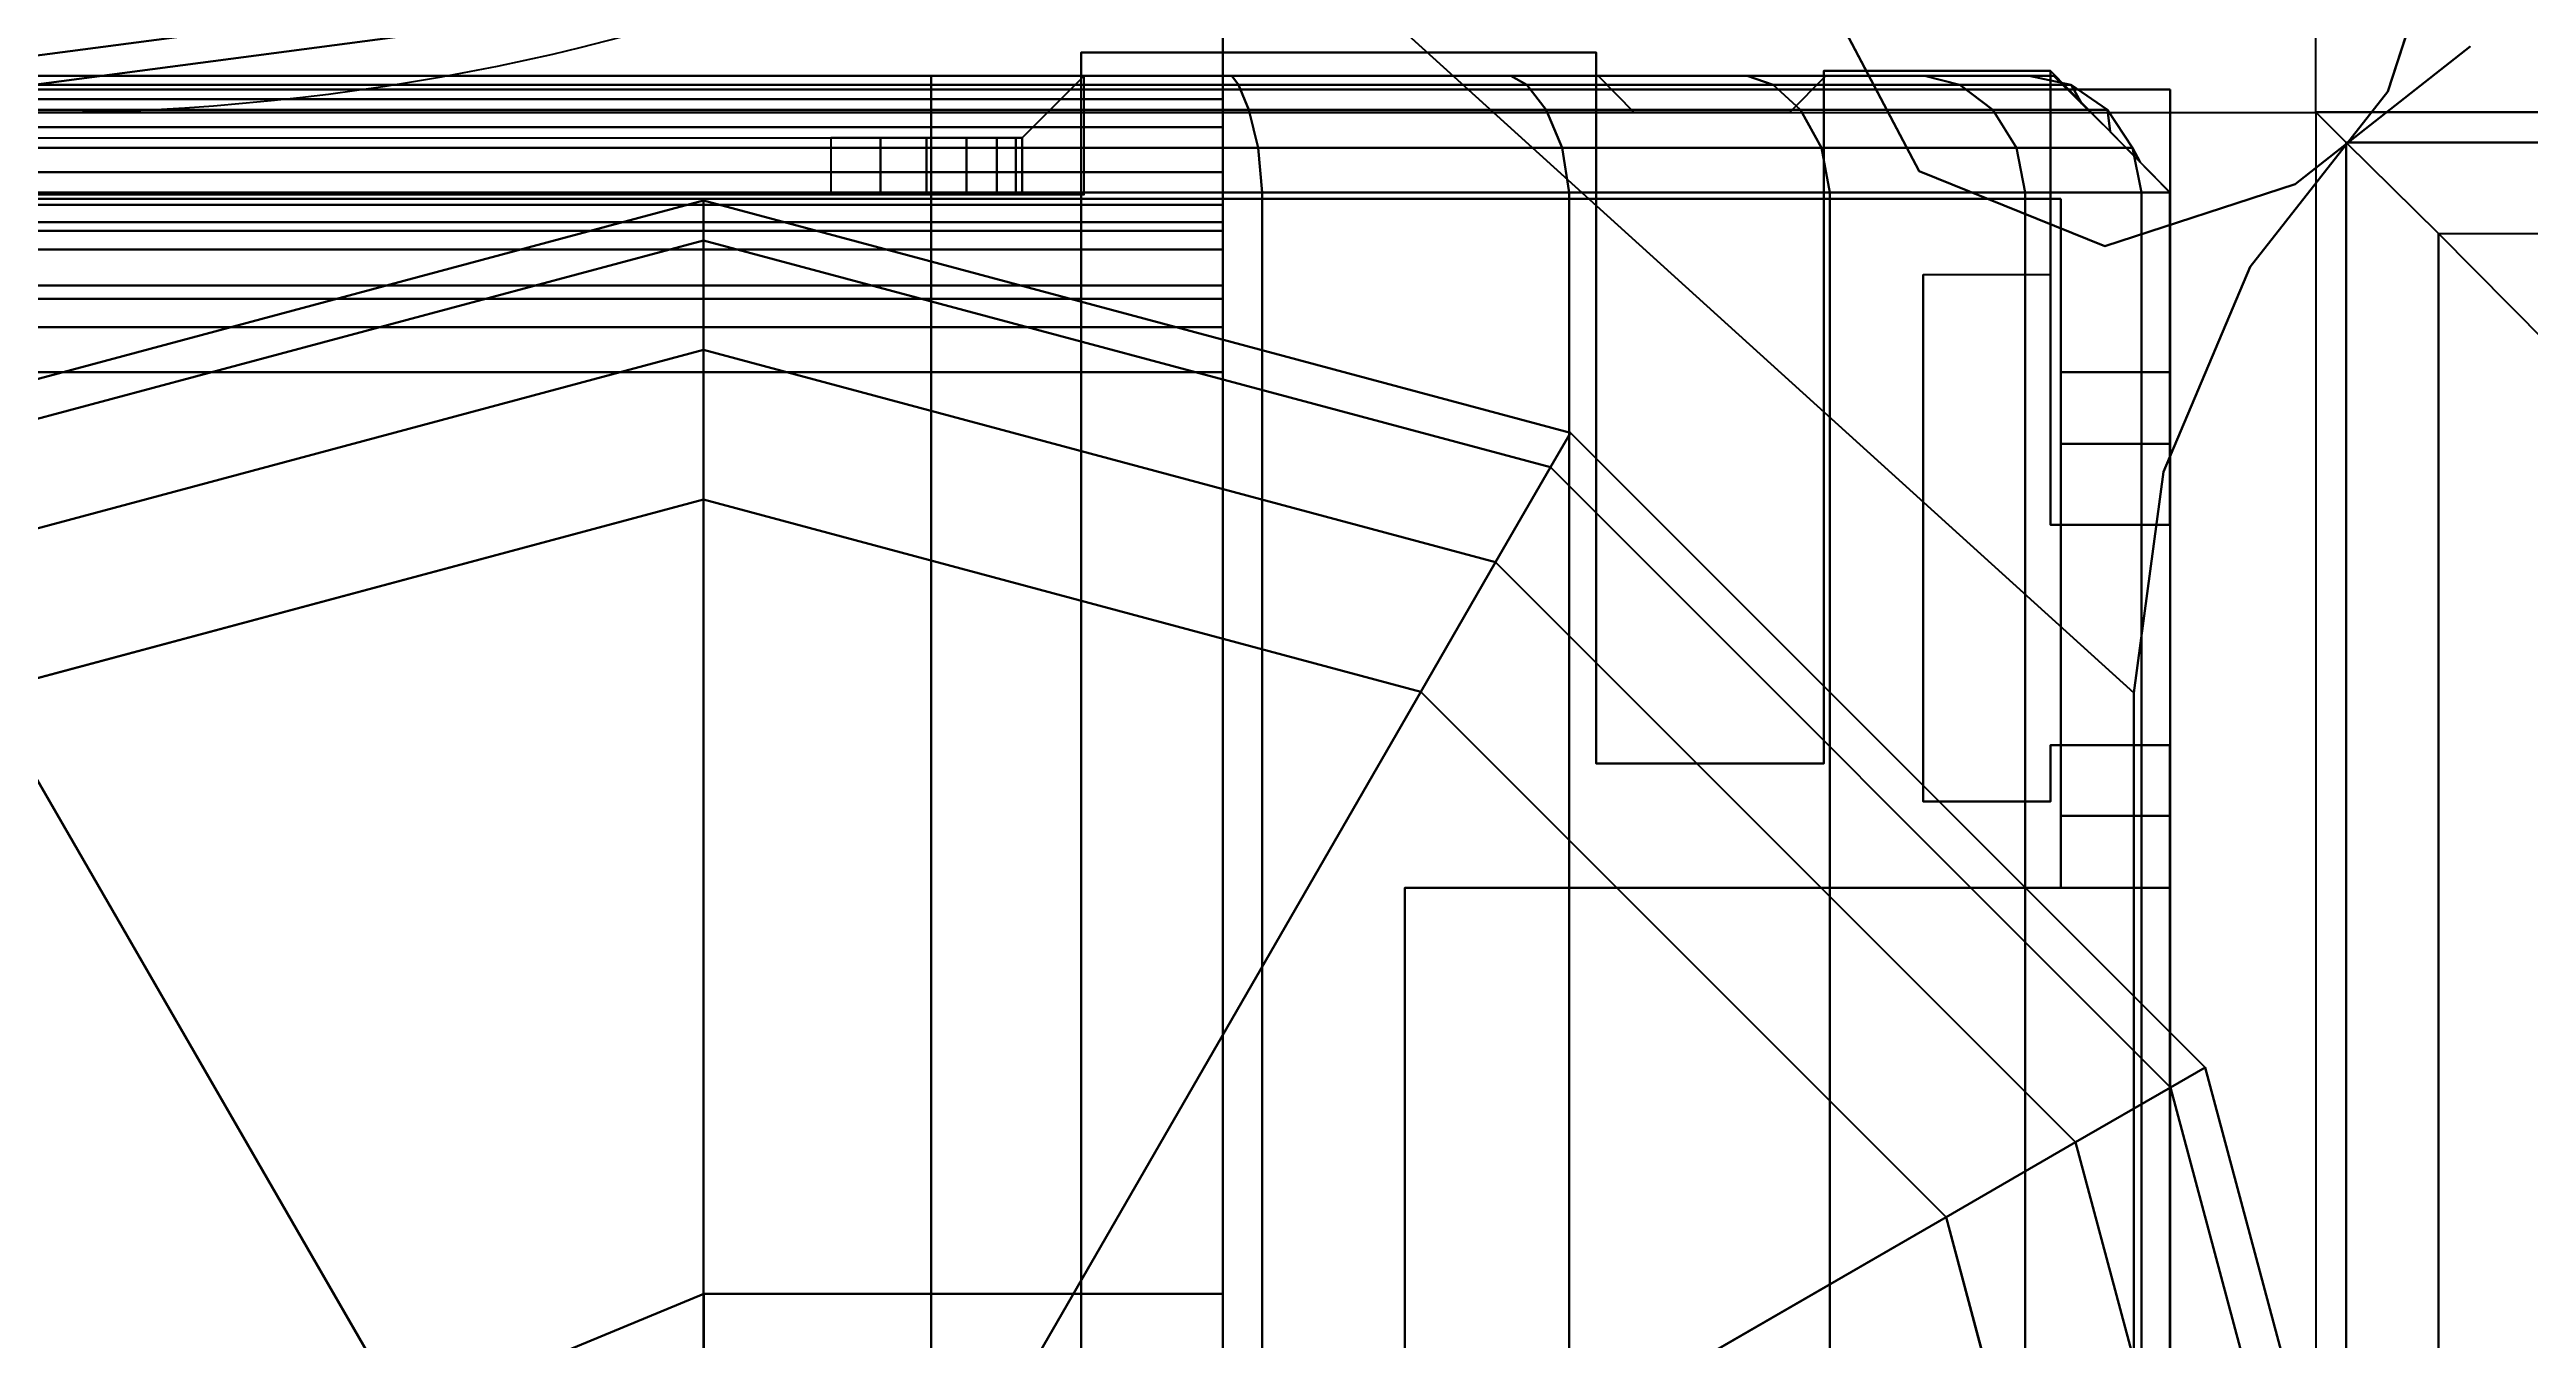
# Model space of a CAD drawing. Extents: x -170 to 1783, y -20 to 1205.
# Drawn here: x 574.998 to 576.357, y 285.964 to 286.67 of the extents above; entities that cross this region are included whole.
import ezdxf
from ezdxf.enums import TextEntityAlignment as Align

# ---------------------------------------------------------------- set-up
doc = ezdxf.new("R2010")
doc.units = 0
doc.header["$LTSCALE"] = 96
doc.header["$MEASUREMENT"] = 0
for name, color, linetype in [('A-FURN-3-PANEL-GLIDE', 7, 'Continuous'), ('A-FURN-3-PANEL-GLIDE-HOUSING', 7, 'Continuous'), ('A-FURN-3-PANEL-RACE', 7, 'Continuous'), ('A-FURN-3-PANEL-SIDE1', 7, 'Continuous'), ('A-FURN-3-PANEL-TOPCAP', 7, 'Continuous'), ('A-FURN-3-PANEL-TRIM', 7, 'Continuous'), ('A-FURN-3-WKSF-TRIM', 7, 'Continuous'), ('A-FURN-P-PNLS', 7, 'Continuous'), ('A-FURN-P-WKSF', 7, 'Continuous'), ('MAIN_PANEL', 7, 'Continuous'), ('MAIN_PANEL_COMP', 7, 'Continuous'), ('MAIN_WKSURF', 7, 'Continuous'), ('SM', 7, 'Continuous')]:
    doc.layers.add(name, color=color, linetype=linetype)

# ---------------------------------------------------------------- blocks, each defined once
blk = doc.blocks.new('EC-EFP-456')
at = {"layer": 'A-FURN-3-PANEL-GLIDE', "color": 20, "linetype": 'Continuous'}
for points in [[(0.0798, 0.5351, 0.2464), (0.0608, 0.5241, 0.1642), (-0.0668, 1, 0.1642), (-0.0447, 1, 0.2464)], [(0.0608, 0.5241, 0.1642), (0.0798, 0.5351, 0.0821), (-0.0447, 1, 0.0821), (-0.0668, 1, 0.1642)], [(0.1319, 0.5652, 0.3065), (0.0798, 0.5351, 0.2464), (-0.0447, 1, 0.2464), (0.0154, 1, 0.3065)], [(0.0798, 0.5351, 0.0821), (0.1319, 0.5652, 0.022), (0.0154, 1, 0.022), (-0.0447, 1, 0.0821)], [(0.203, 0.6063, 0.3285), (0.1319, 0.5652, 0.3065), (0.0154, 1, 0.3065), (0.0975, 1, 0.3285)], [(0.1319, 0.5652, 0.022), (0.203, 0.6063), (0.0975, 1), (0.0154, 1, 0.022)], [(0.7096, 0.8988, 0.3285), (0.203, 0.6063, 0.3285), (0.0975, 1, 0.3285), (0.6825, 1, 0.3285)], [(1.0875, 1, 0.3285), (1.6725, 1, 0.3285), (1.567, 0.6063, 0.3285), (1.0604, 0.8988, 0.3285)], [(0.7837, 0.8246, 0.3285), (0.4912, 0.318, 0.3285), (0.203, 0.6063, 0.3285), (0.7096, 0.8988, 0.3285)], [(1.0604, 0.8988, 0.3285), (1.567, 0.6063, 0.3285), (1.2787, 0.318, 0.3285), (0.9862, 0.8246, 0.3285)], [(0.885, 0.7975, 0.3285), (0.885, 0.2125, 0.3285), (0.4912, 0.318, 0.3285), (0.7837, 0.8246, 0.3285)], [(0.9862, 0.8246, 0.3285), (1.2787, 0.318, 0.3285), (0.885, 0.2125, 0.3285), (0.885, 0.7975, 0.3285)], [(0.4912, 0.318, 0.3285), (0.4502, 0.2469, 0.3065), (0.1319, 0.5652, 0.3065), (0.203, 0.6063, 0.3285)], [(0.4502, 0.2469, 0.022), (0.4912, 0.318), (0.203, 0.6063), (0.1319, 0.5652, 0.022)], [(0.4502, 0.2469, 0.3065), (0.4201, 0.1948, 0.2464), (0.0798, 0.5351, 0.2464), (0.1319, 0.5652, 0.3065)], [(0.4201, 0.1948, 0.0821), (0.4502, 0.2469, 0.022), (0.1319, 0.5652, 0.022), (0.0798, 0.5351, 0.0821)], [(0.4201, 0.1948, 0.2464), (0.4091, 0.1758, 0.1642), (0.0608, 0.5241, 0.1642), (0.0798, 0.5351, 0.2464)], [(0.4091, 0.1758, 0.1642), (0.4201, 0.1948, 0.0821), (0.0798, 0.5351, 0.0821), (0.0608, 0.5241, 0.1642)], [(0.885, 0.2125, 0.3285), (0.885, 0.1304, 0.3065), (0.4502, 0.2469, 0.3065), (0.4912, 0.318, 0.3285)], [(0.885, 0.1304, 0.022), (0.885, 0.2125), (0.4912, 0.318), (0.4502, 0.2469, 0.022)], [(1.2787, 0.318, 0.3285), (1.3198, 0.2469, 0.3065), (0.885, 0.1304, 0.3065), (0.885, 0.2125, 0.3285)], [(1.3198, 0.2469, 0.022), (1.2787, 0.318), (0.885, 0.2125), (0.885, 0.1304, 0.022)], [(0.885, 0.1304, 0.3065), (0.885, 0.0703, 0.2464), (0.4201, 0.1948, 0.2464), (0.4502, 0.2469, 0.3065)], [(0.885, 0.0703, 0.0821), (0.885, 0.1304, 0.022), (0.4502, 0.2469, 0.022), (0.4201, 0.1948, 0.0821)], [(1.3198, 0.2469, 0.3065), (1.3499, 0.1948, 0.2464), (0.885, 0.0703, 0.2464), (0.885, 0.1304, 0.3065)], [(1.3499, 0.1948, 0.0821), (1.3198, 0.2469, 0.022), (0.885, 0.1304, 0.022), (0.885, 0.0703, 0.0821)], [(0.885, 0.0703, 0.2464), (0.885, 0.0483, 0.1642), (0.4091, 0.1758, 0.1642), (0.4201, 0.1948, 0.2464)], [(0.885, 0.0483, 0.1642), (0.885, 0.0703, 0.0821), (0.4201, 0.1948, 0.0821), (0.4091, 0.1758, 0.1642)], [(1.3499, 0.1948, 0.2464), (1.3609, 0.1758, 0.1642), (0.885, 0.0483, 0.1642), (0.885, 0.0703, 0.2464)], [(1.3609, 0.1758, 0.1642), (1.3499, 0.1948, 0.0821), (0.885, 0.0703, 0.0821), (0.885, 0.0483, 0.1642)]]:
    blk.add_3dface(points, dxfattribs=at)
at = {"layer": 'A-FURN-3-PANEL-GLIDE', "color": 20, "linetype": 'Continuous', "invisible_edges": 12}
for points in [[(0.885, 1), (0.0975, 1), (0.203, 0.6063)], [(0.885, 1), (0.203, 0.6063), (0.4912, 0.318)], [(0.885, 1), (0.4912, 0.318), (0.885, 0.2125)], [(0.885, 1), (0.885, 0.2125), (1.2787, 0.318)], [(0.885, 1), (1.2787, 0.318), (1.567, 0.6063)], [(0.885, 1), (1.567, 0.6063), (1.6725, 1)]]:
    blk.add_3dface(points, dxfattribs=at)
at = {"layer": 'A-FURN-3-PANEL-GLIDE-HOUSING', "color": 40, "linetype": 'Continuous'}
for points in [[(0.8848, 0.6483, 4.1997), (1.1344, 0.7517, 4.1997), (1.1061, 0.78, 4.2397), (0.8848, 0.6883, 4.2397)], [(0.8848, 0.6883, 3.5747), (1.1061, 0.78, 3.5747), (1.1344, 0.7517, 3.6147), (0.8848, 0.6483, 3.6147)], [(0.8848, 0.6483, 3.6147), (1.1344, 0.7517, 3.6147), (1.1344, 0.7517, 4.1997), (0.8848, 0.6483, 4.1997)], [(0.8848, 0.6483, 4.1997), (0.8848, 0.6883, 4.2397), (0.6, 0.6883, 4.2397), (0.6, 0.6483, 4.1997)], [(0.8848, 0.6883, 3.5747), (0.8848, 0.6483, 3.6147), (0.6, 0.6483, 3.6147), (0.6, 0.6883, 3.5747)], [(0.8848, 0.6483, 4.1997), (0.6, 0.6483, 4.1997), (0.6, 0.6483, 3.6147), (0.8848, 0.6483, 3.6147)]]:
    blk.add_3dface(points, dxfattribs=at)
at = {"layer": 'A-FURN-3-PANEL-RACE', "color": 40, "linetype": 'Continuous'}
for points, invisible_edges in [([(0.5, 0.7375, 0.4563), (2.098, 0.7375, 0.4563), (47.5, 0.4255, 0.4563), (0.5, 0.4255, 0.4563)], 6), ([(0.5, 0.7375, 0.3963), (0.5, 0.4255, 0.3963), (47.5, 0.4255, 0.3963), (2.098, 0.7375, 0.3963)], 6), ([(0.5, 0.4255, 0.3963), (0.08, 0.4255, 0.3963), (0.08, -0.0125, 0.3963), (47.92, -0.0125, 0.3963)], 8), ([(0.08, 0.386, 1.7894), (0.08, 0.1819, 1.4986), (0.08, 0.4255, 0.3963), (0.08, 0.4255, 1.7894)], 2), ([(0.08, 0.4255, 0.3963), (0.14, 0.4255, 0.4563), (0.14, 0.4255, 1.7894), (0.08, 0.4255, 1.7894)], 1), ([(0.08, 0.1819, 1.4986), (0.08, 0.1425, 1.4986), (0.08, -0.0125, 0.3963), (0.08, 0.4255, 0.3963)], 10), ([(0.5, 0.4255, 0.3963), (0.5, 0.4255, 0.4563), (0.14, 0.4255, 0.4563), (0.08, 0.4255, 0.3963)], 4), ([(0.08, 0.4255, 3.245), (0.08, 0.4255, 3.515), (0.08, -0.0125, 3.515), (0.08, 0.1425, 3.1951)], 4), ([(0.14, 0.4255, 3.515), (0.14, 0.0475, 3.515), (0.08, -0.0125, 3.515), (0.08, 0.4255, 3.515)], 2), ([(0.5, 0.4255, 0.4563), (47.86, 0.0475, 0.4563), (0.14, 0.0475, 0.4563), (0.14, 0.4255, 0.4563)], 1), ([(0.14, 0.4255, 1.7894), (0.14, 0.4255, 0.4563), (0.14, 0.1819, 1.4986), (0.14, 0.386, 1.7894)], 2), ([(0.14, 0.4255, 0.4563), (0.14, 0.0475, 0.4563), (0.14, 0.1425, 1.4986), (0.14, 0.1819, 1.4986)], 10), ([(0.14, 0.1425, 3.1951), (0.14, 0.0475, 3.515), (0.14, 0.4255, 3.515), (0.14, 0.4255, 3.245)], 1), ([(47.5, 0.4255, 0.3963), (0.5, 0.4255, 0.3963), (47.92, -0.0125, 0.3963), (47.92, 0.4255, 0.3963)], 3), ([(47.5, 0.4255, 0.4563), (47.86, 0.4255, 0.4563), (47.86, 0.0475, 0.4563), (0.5, 0.4255, 0.4563)], 12), ([(0.08, 0.1425, 3.1951), (0.08, -0.0125, 3.515), (0.08, -0.0125, 0.3963), (0.08, 0.1425, 1.4986)], 5), ([(0.14, 0.0475, 0.4563), (0.14, 0.0475, 3.515), (0.14, 0.1425, 3.1951), (0.14, 0.1425, 1.4986)], 10), ([(0.6, 0.1425, 4.1797), (0.6, 0.1425, 4.2397), (0.6, 0.1024, 4.2344), (0.6, 0.1179, 4.1764)], 4), ([(0.6, 0.1179, 4.1764), (0.6, 0.1024, 4.2344), (0.6, 0.065, 4.2189), (0.6, 0.095, 4.1669)], 5), ([(0.6, 0.095, 4.1669), (0.6, 0.065, 4.2189), (0.6, 0.0329, 4.1943), (0.6, 0.0753, 4.1519)], 5), ([(0.6, 0.0753, 4.1519), (0.6, 0.0329, 4.1943), (0.6, 0.0082, 4.1622), (0.6, 0.0602, 4.1322)], 5), ([(0.6, 0.0602, 4.1322), (0.6, 0.0082, 4.1622), (0.6, -0.0072, 4.1248), (0.6, 0.0507, 4.1093)], 5), ([(0.14, 0.0475, 3.515), (0.6, 0.0475, 3.515), (0.6, -0.0125, 3.515), (0.08, -0.0125, 3.515)], 8), ([(0.14, 0.0475, 0.4563), (47.86, 0.0475, 0.4563), (47.86, 0.0475, 3.515), (0.14, 0.0475, 3.515)], 4), ([(0.6, 0.0507, 4.1093), (0.6, -0.0072, 4.1248), (0.6, -0.0125, 4.0847), (0.6, 0.0475, 4.0847)], 5), ([(0.6, 0.0475, 3.515), (47.4, 0.0475, 3.515), (47.4, 0.0475, 4.0847), (0.6, 0.0475, 4.0847)], 1), ([(0.6, 0.0475, 3.515), (0.6, 0.0475, 4.0847), (0.6, -0.0125, 4.0847), (0.6, -0.0125, 3.515)], 2), ([(47.92, -0.0125, 3.515), (47.92, -0.0125, 0.3963), (0.08, -0.0125, 0.3963), (0.08, -0.0125, 3.515)], 8), ([(47.4, -0.0125, 4.0847), (47.4, -0.0125, 3.515), (0.6, -0.0125, 3.515), (0.6, -0.0125, 4.0847)], 2)]:
    blk.add_3dface(points, dxfattribs=dict(at, invisible_edges=invisible_edges))
for points in [[(0.5, 0.7375, 0.3963), (0.5, 0.7375, 0.4563), (0.5, 0.4255, 0.4563), (0.5, 0.4255, 0.3963)], [(0.08, 0.4255, 1.7894), (0.14, 0.4255, 1.7894), (0.14, 0.386, 1.7894), (0.08, 0.386, 1.7894)], [(0.14, 0.4255, 3.245), (0.14, 0.4255, 3.515), (0.08, 0.4255, 3.515), (0.08, 0.4255, 3.245)], [(0.14, 0.1425, 3.1951), (0.14, 0.4255, 3.245), (0.08, 0.4255, 3.245), (0.08, 0.1425, 3.1951)], [(0.08, 0.386, 1.7894), (0.14, 0.386, 1.7894), (0.14, 0.1819, 1.4986), (0.08, 0.1819, 1.4986)], [(0.08, 0.1819, 1.4986), (0.14, 0.1819, 1.4986), (0.14, 0.1425, 1.4986), (0.08, 0.1425, 1.4986)], [(0.14, 0.1425, 1.4986), (0.14, 0.1425, 3.1951), (0.08, 0.1425, 3.1951), (0.08, 0.1425, 1.4986)], [(47.4, 0.1425, 4.1797), (47.4, 0.1425, 4.2397), (0.6, 0.1425, 4.2397), (0.6, 0.1425, 4.1797)], [(47.4, 0.1425, 4.2397), (47.4, 0.1024, 4.2344), (0.6, 0.1024, 4.2344), (0.6, 0.1425, 4.2397)], [(0.6, 0.1425, 4.1797), (0.6, 0.1179, 4.1764), (47.4, 0.1179, 4.1764), (47.4, 0.1425, 4.1797)], [(0.6, 0.1179, 4.1764), (0.6, 0.095, 4.1669), (47.4, 0.095, 4.1669), (47.4, 0.1179, 4.1764)], [(47.4, 0.1024, 4.2344), (47.4, 0.065, 4.2189), (0.6, 0.065, 4.2189), (0.6, 0.1024, 4.2344)], [(0.6, 0.095, 4.1669), (0.6, 0.0753, 4.1519), (47.4, 0.0753, 4.1519), (47.4, 0.095, 4.1669)], [(0.6, 0.0753, 4.1519), (0.6, 0.0602, 4.1322), (47.4, 0.0602, 4.1322), (47.4, 0.0753, 4.1519)], [(47.4, 0.065, 4.2189), (47.4, 0.0329, 4.1943), (0.6, 0.0329, 4.1943), (0.6, 0.065, 4.2189)], [(0.6, 0.0602, 4.1322), (0.6, 0.0507, 4.1093), (47.4, 0.0507, 4.1093), (47.4, 0.0602, 4.1322)], [(0.6, 0.0507, 4.1093), (0.6, 0.0475, 4.0847), (47.4, 0.0475, 4.0847), (47.4, 0.0507, 4.1093)], [(47.4, 0.0329, 4.1943), (47.4, 0.0082, 4.1622), (0.6, 0.0082, 4.1622), (0.6, 0.0329, 4.1943)], [(47.4, 0.0082, 4.1622), (47.4, -0.0072, 4.1248), (0.6, -0.0072, 4.1248), (0.6, 0.0082, 4.1622)], [(47.4, -0.0072, 4.1248), (47.4, -0.0125, 4.0847), (0.6, -0.0125, 4.0847), (0.6, -0.0072, 4.1248)]]:
    blk.add_3dface(points, dxfattribs=at)
at = {"layer": 'A-FURN-3-PANEL-SIDE1', "color": 7, "linetype": 'Continuous'}
for points in [[(47.3224, 1.955, 55.7401), (47.3228, 0.045, 55.7401), (0.6776, 0.045, 55.7401), (0.6776, 1.955, 55.7401)], [(0.6776, 0.045, 4.2397), (0.6776, 1.955, 4.2397), (0.6776, 1.955, 55.7401), (0.6776, 0.045, 55.7401)], [(47.3224, 0.045, 4.2397), (47.3224, 1.955, 4.2397), (0.6776, 1.955, 4.2397), (0.6776, 0.045, 4.2397)], [(47.3228, 0.045, 55.7401), (47.3224, 0.045, 4.2397), (0.6776, 0.045, 4.2397), (0.6776, 0.045, 55.7401)]]:
    blk.add_3dface(points, dxfattribs=at)
at = {"layer": 'A-FURN-3-PANEL-TOPCAP', "color": 60, "linetype": 'Continuous'}
for points, invisible_edges in [([(0.1285, -0.0047, 55.635), (0.144, -0.02, 55.635), (0.144, 2.02, 55.635), (0.1285, 2.0047, 55.635)], 10), ([(0.144, -0.02, 55.635), (0.269, -0.02, 55.635), (0.269, 2.02, 55.635), (0.144, 2.02, 55.635)], 10), ([(0.289, 2, 55.635), (0.269, 2.02, 55.635), (0.269, -0.02, 55.635), (0.289, 0, 55.635)], 10), ([(0.394, 2.02, 55.635), (0.3741, 2, 55.635), (0.3741, 0, 55.635), (0.394, -0.02, 55.635)], 10), ([(0.676, 2.02, 55.635), (0.394, 2.02, 55.635), (0.394, -0.02, 55.635), (0.676, -0.02, 55.635)], 10), ([(0.1285, 2.0047, 55.635), (0.1129, 1.9894, 55.635), (0.1129, 0.0106, 55.635), (0.1285, -0.0047, 55.635)], 10), ([(0.289, 0, 55.635), (0.3741, 0, 55.635), (0.3741, 2, 55.635), (0.289, 2, 55.635)], 10), ([(0.0965, 0.0273, 55.635), (0.1129, 0.0106, 55.635), (0.1129, 1.9894, 55.635), (0.0965, 1.9727, 55.635)], 10), ([(0.0965, 1.9727, 55.635), (0.08, 1.956, 55.635), (0.08, 0.044, 55.635), (0.0965, 0.0273, 55.635)], 8), ([(0.815, 0.045, 55.7401), (0.815, -0.02, 55.7741), (47.185, 0.014, 55.7401), (47.185, 0.045, 55.7401)], 1), ([(0.676, -0.02, 55.635), (0.6807, -0.02, 55.671), (0.7136, 0.014, 55.6622), (0.71, 0.014, 55.635)], 2), ([(0.6807, -0.02, 55.671), (0.6946, -0.02, 55.7045), (0.724, 0.014, 55.6875), (0.7136, 0.014, 55.6622)], 10), ([(0.6946, -0.02, 55.7045), (0.7167, -0.02, 55.7333), (0.7407, 0.014, 55.7093), (0.724, 0.014, 55.6875)], 10), ([(0.7167, -0.02, 55.7333), (0.7455, -0.02, 55.7554), (0.7625, 0.014, 55.726), (0.7407, 0.014, 55.7093)], 10), ([(0.7455, -0.02, 55.7554), (0.779, -0.02, 55.7693), (0.7878, 0.014, 55.7365), (0.7625, 0.014, 55.726)], 10), ([(0.779, -0.02, 55.7693), (0.815, -0.02, 55.7741), (0.815, 0.014, 55.7401), (0.7878, 0.014, 55.7365)], 10), ([(47.185, -0.02, 55.7741), (47.185, 0.014, 55.7401), (0.815, 0.014, 55.7401), (0.815, -0.02, 55.7741)], 5), ([(0.269, -0.02, 55.635), (0.2783, -0.02, 55.7687), (0.2976, 0, 55.7635), (0.289, 0, 55.635)], 2), ([(0.2783, -0.02, 55.7687), (0.3232, -0.02, 55.8949), (0.3405, 0, 55.8849), (0.2976, 0, 55.7635)], 10), ([(0.289, 0, 55.635), (0.2976, 0, 55.7635), (0.3798, 0, 55.7415), (0.3741, 0, 55.635)], 2), ([(0.2976, 0, 55.7635), (0.3405, 0, 55.8849), (0.4142, 0, 55.8424), (0.3798, 0, 55.7415)], 10), ([(0.3232, -0.02, 55.8949), (0.4005, -0.02, 56.0044), (0.4146, 0, 55.9903), (0.3405, 0, 55.8849)], 10), ([(0.3405, 0, 55.8849), (0.4146, 0, 55.9903), (0.4748, 0, 55.9301), (0.4142, 0, 55.8424)], 10), ([(0.3741, 0, 55.635), (0.3798, 0, 55.7415), (0.399, -0.02, 55.7363), (0.394, -0.02, 55.635)], 2), ([(0.3798, 0, 55.7415), (0.4142, 0, 55.8424), (0.4315, -0.02, 55.8323), (0.399, -0.02, 55.7363)], 10), ([(0.4005, -0.02, 56.0044), (0.5044, -0.02, 56.0891), (0.5144, 0, 56.0717), (0.4146, 0, 55.9903)], 10), ([(0.4142, 0, 55.8424), (0.4748, 0, 55.9301), (0.4889, -0.02, 55.9159), (0.4315, -0.02, 55.8323)], 10), ([(0.4146, 0, 55.9903), (0.5144, 0, 56.0717), (0.5569, 0, 55.9981), (0.4748, 0, 55.9301)], 10), ([(0.4748, 0, 55.9301), (0.5569, 0, 55.9981), (0.5669, -0.02, 55.9807), (0.4889, -0.02, 55.9159)], 10), ([(0.5044, -0.02, 56.0891), (0.6273, -0.02, 56.1426), (0.6324, 0, 56.1232), (0.5144, 0, 56.0717)], 10), ([(0.5144, 0, 56.0717), (0.6324, 0, 56.1232), (0.6544, 0, 56.0411), (0.5569, 0, 55.9981)], 10), ([(0.5569, 0, 55.9981), (0.6544, 0, 56.0411), (0.6596, -0.02, 56.0218), (0.5669, -0.02, 55.9807)], 10), ([(0.6273, -0.02, 56.1426), (0.76, -0.02, 56.161), (0.76, 0, 56.141), (0.6324, 0, 56.1232)], 10), ([(0.6324, 0, 56.1232), (0.76, 0, 56.141), (0.76, 0, 56.056), (0.6544, 0, 56.0411)], 10), ([(0.6544, 0, 56.0411), (0.76, 0, 56.056), (0.76, -0.02, 56.036), (0.6596, -0.02, 56.0218)], 10), ([(0.76, -0.02, 56.161), (47.24, -0.02, 56.161), (47.24, 0, 56.141), (0.76, 0, 56.141)], 10), ([(47.24, 0, 56.056), (0.76, 0, 56.056), (0.76, 0, 56.141), (47.24, 0, 56.141)], 10), ([(0.76, 0, 56.056), (47.24, 0, 56.056), (47.24, -0.02, 56.036), (0.76, -0.02, 56.036)], 10), ([(0.144, -0.02, 55.635), (0.1575, -0.02, 55.8011), (0.2783, -0.02, 55.7687), (0.269, -0.02, 55.635)], 2), ([(0.1575, -0.02, 55.8011), (0.2149, -0.02, 55.9575), (0.3232, -0.02, 55.8949), (0.2783, -0.02, 55.7687)], 10), ([(0.2149, -0.02, 55.9575), (0.3121, -0.02, 56.0929), (0.4005, -0.02, 56.0044), (0.3232, -0.02, 55.8949)], 10), ([(0.3121, -0.02, 56.0929), (0.4419, -0.02, 56.1974), (0.5044, -0.02, 56.0891), (0.4005, -0.02, 56.0044)], 10), ([(0.6807, -0.02, 55.671), (0.676, -0.02, 55.635), (0.394, -0.02, 55.635), (0.399, -0.02, 55.7363)], 8), ([(0.6946, -0.02, 55.7045), (0.6807, -0.02, 55.671), (0.399, -0.02, 55.7363), (0.4315, -0.02, 55.8323)], 10), ([(0.4315, -0.02, 55.8323), (0.4889, -0.02, 55.9159), (0.7167, -0.02, 55.7333), (0.6946, -0.02, 55.7045)], 10), ([(0.4419, -0.02, 56.1974), (0.5949, -0.02, 56.2633), (0.6273, -0.02, 56.1426), (0.5044, -0.02, 56.0891)], 10), ([(0.7455, -0.02, 55.7554), (0.7167, -0.02, 55.7333), (0.4889, -0.02, 55.9159), (0.5669, -0.02, 55.9807)], 10), ([(0.5669, -0.02, 55.9807), (0.6596, -0.02, 56.0218), (0.779, -0.02, 55.7693), (0.7455, -0.02, 55.7554)], 10), ([(0.5949, -0.02, 56.2633), (0.76, -0.02, 56.286), (0.76, -0.02, 56.161), (0.6273, -0.02, 56.1426)], 10), ([(0.815, -0.02, 55.7741), (0.779, -0.02, 55.7693), (0.6596, -0.02, 56.0218), (0.76, -0.02, 56.036)], 10), ([(0.76, -0.02, 56.161), (0.76, -0.02, 56.286), (47.24, -0.02, 56.286), (47.24, -0.02, 56.161)], 5), ([(47.185, -0.02, 55.7741), (0.815, -0.02, 55.7741), (0.76, -0.02, 56.036), (47.24, -0.02, 56.036)], 10)]:
    blk.add_3dface(points, dxfattribs=dict(at, invisible_edges=invisible_edges))
for points in [[(0.0957, 0.044, 55.8177), (0.08, 0.044, 55.635), (0.08, 1.956, 55.635), (0.0957, 1.956, 55.8177)], [(0.1595, 0.044, 55.9895), (0.0957, 0.044, 55.8177), (0.0957, 1.956, 55.8177), (0.1595, 1.956, 55.9895)], [(0.2668, 0.044, 56.1382), (0.1595, 0.044, 55.9895), (0.1595, 1.956, 55.9895), (0.2668, 1.956, 56.1382)], [(0.4099, 0.044, 56.2528), (0.2668, 0.044, 56.1382), (0.2668, 1.956, 56.1382), (0.4099, 1.956, 56.2528)], [(0.5783, 0.044, 56.3252), (0.4099, 0.044, 56.2528), (0.4099, 1.956, 56.2528), (0.5783, 1.956, 56.3252)], [(0.76, 0.044, 56.35), (0.5783, 0.044, 56.3252), (0.5783, 1.956, 56.3252), (0.76, 1.956, 56.35)], [(0.76, 0.044, 56.35), (0.76, 1.956, 56.35), (47.24, 1.956, 56.35), (47.24, 0.044, 56.35)], [(0.0965, 0.0273, 55.635), (0.08, 0.044, 55.635), (0.0957, 0.044, 55.8177), (0.1006, 0.0195, 55.8155)], [(0.1006, 0.0195, 55.8155), (0.0957, 0.044, 55.8177), (0.1595, 0.044, 55.9895), (0.1644, 0.0195, 55.9859)], [(0.1644, 0.0195, 55.9859), (0.1595, 0.044, 55.9895), (0.2668, 0.044, 56.1382), (0.2713, 0.0195, 56.1337)], [(0.2713, 0.0195, 56.1337), (0.2668, 0.044, 56.1382), (0.4099, 0.044, 56.2528), (0.4136, 0.0195, 56.248)], [(0.4136, 0.0195, 56.248), (0.4099, 0.044, 56.2528), (0.5783, 0.044, 56.3252), (0.5806, 0.0195, 56.3203)], [(0.5806, 0.0195, 56.3203), (0.5783, 0.044, 56.3252), (0.76, 0.044, 56.35), (0.76, 0.0195, 56.3451)], [(0.71, 0.045, 55.635), (0.676, 0.045, 55.635), (0.676, -0.02, 55.635), (0.71, 0.014, 55.635)], [(0.7136, 0.045, 55.6622), (0.71, 0.045, 55.635), (0.71, 0.014, 55.635), (0.7136, 0.014, 55.6622)], [(0.724, 0.045, 55.6875), (0.7136, 0.045, 55.6622), (0.7136, 0.014, 55.6622), (0.724, 0.014, 55.6875)], [(0.7407, 0.045, 55.7093), (0.724, 0.045, 55.6875), (0.724, 0.014, 55.6875), (0.7407, 0.014, 55.7093)], [(0.7625, 0.045, 55.726), (0.7407, 0.045, 55.7093), (0.7407, 0.014, 55.7093), (0.7625, 0.014, 55.726)], [(0.76, 0.0195, 56.3451), (0.76, 0.044, 56.35), (47.24, 0.044, 56.35), (47.24, 0.0195, 56.3451)], [(0.7878, 0.045, 55.7365), (0.7625, 0.045, 55.726), (0.7625, 0.014, 55.726), (0.7878, 0.014, 55.7365)], [(0.815, 0.045, 55.7401), (0.7878, 0.045, 55.7365), (0.7878, 0.014, 55.7365), (0.815, 0.014, 55.7401)], [(0.1129, 0.0106, 55.635), (0.0965, 0.0273, 55.635), (0.1006, 0.0195, 55.8155), (0.1143, -0.0013, 55.8104)], [(0.1143, -0.0013, 55.8104), (0.1006, 0.0195, 55.8155), (0.1644, 0.0195, 55.9859), (0.1774, -0.0013, 55.977)], [(0.1774, -0.0013, 55.977), (0.1644, 0.0195, 55.9859), (0.2713, 0.0195, 56.1337), (0.2828, -0.0013, 56.1222)], [(0.2828, -0.0013, 56.1222), (0.2713, 0.0195, 56.1337), (0.4136, 0.0195, 56.248), (0.4225, -0.0013, 56.2349)], [(0.4225, -0.0013, 56.2349), (0.4136, 0.0195, 56.248), (0.5806, 0.0195, 56.3203), (0.5856, -0.0013, 56.3065)], [(0.5856, -0.0013, 56.3065), (0.5806, 0.0195, 56.3203), (0.76, 0.0195, 56.3451), (0.76, -0.0013, 56.3313)], [(0.76, -0.0013, 56.3313), (0.76, 0.0195, 56.3451), (47.24, 0.0195, 56.3451), (47.24, -0.0013, 56.3313)], [(0.1285, -0.0047, 55.635), (0.1129, 0.0106, 55.635), (0.1143, -0.0013, 55.8104), (0.1344, -0.0151, 55.8048)], [(0.1344, -0.0151, 55.8048), (0.1143, -0.0013, 55.8104), (0.1774, -0.0013, 55.977), (0.1955, -0.0151, 55.9663)], [(0.144, -0.02, 55.635), (0.1285, -0.0047, 55.635), (0.1344, -0.0151, 55.8048), (0.1575, -0.02, 55.8011)], [(0.1955, -0.0151, 55.9663), (0.1774, -0.0013, 55.977), (0.2828, -0.0013, 56.1222), (0.2978, -0.0151, 56.1072)], [(0.2978, -0.0151, 56.1072), (0.2828, -0.0013, 56.1222), (0.4225, -0.0013, 56.2349), (0.4331, -0.0151, 56.2168)], [(0.4331, -0.0151, 56.2168), (0.4225, -0.0013, 56.2349), (0.5856, -0.0013, 56.3065), (0.5913, -0.0151, 56.2864)], [(0.5913, -0.0151, 56.2864), (0.5856, -0.0013, 56.3065), (0.76, -0.0013, 56.3313), (0.76, -0.0151, 56.3105)], [(0.76, -0.0151, 56.3105), (0.76, -0.0013, 56.3313), (47.24, -0.0013, 56.3313), (47.24, -0.0151, 56.3105)], [(0.1575, -0.02, 55.8011), (0.1344, -0.0151, 55.8048), (0.1955, -0.0151, 55.9663), (0.2149, -0.02, 55.9575)], [(0.2149, -0.02, 55.9575), (0.1955, -0.0151, 55.9663), (0.2978, -0.0151, 56.1072), (0.3121, -0.02, 56.0929)], [(0.3121, -0.02, 56.0929), (0.2978, -0.0151, 56.1072), (0.4331, -0.0151, 56.2168), (0.4419, -0.02, 56.1974)], [(0.4419, -0.02, 56.1974), (0.4331, -0.0151, 56.2168), (0.5913, -0.0151, 56.2864), (0.5949, -0.02, 56.2633)], [(0.5949, -0.02, 56.2633), (0.5913, -0.0151, 56.2864), (0.76, -0.0151, 56.3105), (0.76, -0.02, 56.286)], [(0.76, -0.02, 56.286), (0.76, -0.0151, 56.3105), (47.24, -0.0151, 56.3105), (47.24, -0.02, 56.286)]]:
    blk.add_3dface(points, dxfattribs=at)
at = {"layer": 'A-FURN-3-PANEL-TRIM', "color": 60, "linetype": 'Continuous'}
for points, invisible_edges in [([(0.395, 2.0328, 55.635), (0.6776, 2.0328, 55.635), (0.6776, -0.0328, 55.635), (0.395, -0.0328, 55.635)], 8), ([(0.6, -0.1348, 3.5747), (0.6, 1.6815, 3.5747), (0.1, 1.6815, 3.5747), (0.1, 0.3185, 3.5747)], 10), ([(0.6, -0.1348, 4.2397), (0.1, 0.3185, 4.2397), (0.1, 1.6815, 4.2397), (0.6, 1.6815, 4.2397)], 5), ([(0.1457, 0.3473, 55.635), (0.0802, 0.3473, 55.635), (0.0802, 1.6527, 55.635), (0.1457, 1.6527, 55.635)], 8), ([(0.2701, 1.6426, 55.635), (0.395, 1.6426, 55.635), (0.395, 0.3574, 55.635), (0.2701, 0.3574, 55.635)], 10), ([(0.1457, 1.6218, 55.635), (0.2155, 1.6218, 55.635), (0.2155, 0.3782, 55.635), (0.1457, 0.3782, 55.635)], 10), ([(0.0361, 0.0847, 3.5747), (0.6, -0.1348, 3.5747), (0.1, 0.3185, 3.5747), (0.0837, 0.1973, 3.5747)], 3), ([(0.0361, 0.0847, 4.2397), (0.0837, 0.1973, 4.2397), (0.1, 0.3185, 4.2397), (0.6, -0.1348, 4.2397)], 12), ([(0.0361, 0.0847, 3.8013), (0.0837, 0.1973, 3.8013), (0.1, 0.3185, 3.8013), (0.6, -0.1348, 3.8013)], 12), ([(0.0361, 0.0847, 4.013), (0.6, -0.1348, 4.013), (0.1, 0.3185, 4.013), (0.0837, 0.1973, 4.013)], 3), ([(-0.0735, -0.1159, 3.5747), (0.6, -0.1348, 3.5747), (0.0361, 0.0847, 3.5747), (-0.0395, -0.0114, 3.5747)], 3), ([(-0.0735, -0.1159, 4.2397), (-0.0395, -0.0114, 4.2397), (0.0361, 0.0847, 4.2397), (0.6, -0.1348, 4.2397)], 12), ([(-0.0735, -0.1159, 3.8013), (-0.0395, -0.0114, 3.8013), (0.0361, 0.0847, 3.8013), (0.6, -0.1348, 3.8013)], 12), ([(-0.0735, -0.1159, 4.013), (0.6, -0.1348, 4.013), (0.0361, 0.0847, 4.013), (-0.0395, -0.0114, 4.013)], 3), ([(0.2155, 0.0891, 4.2397), (0.2155, 0.0891, 55.635), (0.1457, 0.0891, 55.635), (0.1457, 0.0891, 4.2397)], 2), ([(0.1457, -0.0228, 55.635), (0.1457, 0.0891, 55.635), (0.2155, 0.0891, 55.635), (0.2701, -0.0228, 55.635)], 6)]:
    blk.add_3dface(points, dxfattribs=dict(at, invisible_edges=invisible_edges))
for points in [[(0.1, 0.3185, 4.2397), (0.1, 0.3185, 3.5747), (0.1, 1.6815, 3.5747), (0.1, 1.6815, 4.2397)], [(0.6, 1.6815, 3.5747), (0.6, -0.1348, 3.5747), (0.6, -0.1348, 4.2397), (0.6, 1.6815, 4.2397)], [(0.0802, 0.3473, 55.635), (0.0802, 0.3473, 4.2397), (0.0802, 1.6527, 4.2397), (0.0802, 1.6527, 55.635)], [(0.1457, 0.3473, 55.635), (0.1457, 0.3782, 55.635), (0.1457, 0.3782, 4.2397), (0.1457, 0.3473, 4.2397)], [(0.1457, 0.3782, 4.2397), (0.1457, 0.3782, 55.635), (0.2155, 0.3782, 55.635), (0.2155, 0.3782, 4.2397)], [(0.2155, 0.3782, 55.635), (0.2155, 0.0891, 55.635), (0.2155, 0.0891, 4.2397), (0.2155, 0.3782, 4.2397)], [(0.2701, 0.3574, 4.2397), (0.2701, 0.3574, 55.635), (0.395, 0.3574, 55.635), (0.395, 0.3574, 4.2397)], [(0.2701, -0.0228, 55.635), (0.2701, 0.3574, 55.635), (0.2701, 0.3574, 4.2397), (0.2701, -0.0228, 4.2397)], [(0.395, 0.3574, 55.635), (0.395, -0.0328, 55.635), (0.395, -0.0328, 4.2397), (0.395, 0.3574, 4.2397)], [(0.0802, 0.3473, 4.2397), (0.0802, 0.3473, 55.635), (0.1457, 0.3473, 55.635), (0.1457, 0.3473, 4.2397)], [(0.0837, 0.1973, 4.013), (0.1, 0.3185, 4.013), (0.1, 0.3185, 4.2397), (0.0837, 0.1973, 4.2397)], [(0.0837, 0.1973, 3.5747), (0.1, 0.3185, 3.5747), (0.1, 0.3185, 3.8013), (0.0837, 0.1973, 3.8013)], [(0.6, -0.1348, 3.8013), (0.1, 0.3185, 3.8013), (0.1, 0.3185, 4.013), (0.6, -0.1348, 4.013)], [(0.0802, 0.2263, 55.635), (0.0802, 0.044, 55.635), (0.0802, 0.044, 4.2397), (0.0802, 0.2263, 4.2397)], [(0.1457, 0.2263, 4.2397), (0.1457, 0.2263, 55.635), (0.0802, 0.2263, 55.635), (0.0802, 0.2263, 4.2397)], [(0.0802, 0.044, 55.635), (0.0802, 0.2263, 55.635), (0.1457, 0.2263, 55.635), (0.1457, -0.0228, 55.635)], [(0.1457, 0.0891, 55.635), (0.1457, 0.2263, 55.635), (0.1457, 0.2263, 4.2397), (0.1457, 0.0891, 4.2397)], [(0.0361, 0.0847, 4.013), (0.0837, 0.1973, 4.013), (0.0837, 0.1973, 4.2397), (0.0361, 0.0847, 4.2397)], [(0.0361, 0.0847, 3.5747), (0.0837, 0.1973, 3.5747), (0.0837, 0.1973, 3.8013), (0.0361, 0.0847, 3.8013)], [(-0.0395, -0.0114, 4.013), (0.0361, 0.0847, 4.013), (0.0361, 0.0847, 4.2397), (-0.0395, -0.0114, 4.2397)], [(-0.0395, -0.0114, 3.5747), (0.0361, 0.0847, 3.5747), (0.0361, 0.0847, 3.8013), (-0.0395, -0.0114, 3.8013)], [(0.0802, 0.044, 4.2397), (0.0802, 0.044, 55.635), (0.1457, -0.0228, 55.635), (0.1457, -0.0228, 4.2397)], [(0.6776, 0.045, 4.2397), (0.6776, -0.0328, 4.2397), (0.6776, -0.0328, 55.635), (0.6776, 0.045, 55.635)], [(-0.0735, -0.1159, 4.013), (-0.0395, -0.0114, 4.013), (-0.0395, -0.0114, 4.2397), (-0.0735, -0.1159, 4.2397)], [(-0.0735, -0.1159, 3.5747), (-0.0395, -0.0114, 3.5747), (-0.0395, -0.0114, 3.8013), (-0.0735, -0.1159, 3.8013)], [(0.1457, -0.0228, 4.2397), (0.1457, -0.0228, 55.635), (0.2701, -0.0228, 55.635), (0.2701, -0.0228, 4.2397)], [(0.395, -0.0328, 4.2397), (0.395, -0.0328, 55.635), (0.6776, -0.0328, 55.635), (0.6776, -0.0328, 4.2397)]]:
    blk.add_3dface(points, dxfattribs=at)
at = {"layer": 'A-FURN-P-PNLS', "color": 60, "linetype": 'Continuous'}
for p, q in [((0, 0), (0, 2)), ((48, 0), (0, 0))]:
    blk.add_line(p, q, dxfattribs=at)
at = {"layer": 'MAIN_PANEL', "color": 7, "linetype": 'Continuous'}
for p in [(0, 0), (0, 0, 55.663), (0, 0), (0, 0)]:
    blk.add_point(p, dxfattribs=at)
blk = doc.blocks.new('EC-EFN-256')
at = {"layer": 'A-FURN-3-PANEL-TRIM', "color": 60, "linetype": 'Continuous'}
for points, invisible_edges in [([(23.9639, 0.0847, 3.8013), (23.4, -0.1348, 3.8013), (24.0735, -0.1159, 3.8013), (24.0395, -0.0114, 3.8013)], 3), ([(23.9639, 0.0847, 4.013), (24.0395, -0.0114, 4.013), (24.0735, -0.1159, 4.013), (23.4, -0.1348, 4.013)], 12), ([(24.0735, -0.1159, 3.8013), (23.4, -0.1348, 3.8013), (23.935, -0.269, 3.8013), (24.0322, -0.2178, 3.8013)], 3), ([(24.0735, -0.1159, 4.013), (24.0322, -0.2178, 4.013), (23.935, -0.269, 4.013), (23.4, -0.1348, 4.013)], 12)]:
    blk.add_3dface(points, dxfattribs=dict(at, invisible_edges=invisible_edges))
for points in [[(23.9639, 0.0847, 3.8013), (24.0395, -0.0114, 3.8013), (24.0395, -0.0114, 4.013), (23.9639, 0.0847, 4.013)], [(24.0395, -0.0114, 3.8013), (24.0735, -0.1159, 3.8013), (24.0735, -0.1159, 4.013), (24.0395, -0.0114, 4.013)], [(24.0735, -0.1159, 3.8013), (24.0322, -0.2178, 3.8013), (24.0322, -0.2178, 4.013), (24.0735, -0.1159, 4.013)], [(24.0322, -0.2178, 3.8013), (23.935, -0.269, 3.8013), (23.935, -0.269, 4.013), (24.0322, -0.2178, 4.013)]]:
    blk.add_3dface(points, dxfattribs=at)
at = {"layer": 'A-FURN-P-PNLS', "color": 60, "linetype": 'Continuous'}
for p, q in [((24, 2), (24, 0)), ((24, 0), (0, 0))]:
    blk.add_line(p, q, dxfattribs=at)
at = {"layer": 'MAIN_PANEL', "color": 7, "linetype": 'Continuous'}
for p in [(24, 0), (24, 0, 55.663), (24, 0)]:
    blk.add_point(p, dxfattribs=at)
blk = doc.blocks.new('EC-WYC-64-2424-T')
at = {"layer": 'A-FURN-3-WKSF-TRIM', "color": 40, "linetype": 'Continuous'}
for points in [[(1.018, -0.0619, 28.941), (1.0139, -0.0466, 28.882), (1.368, 0, 28.882), (1.368, -0.0158, 28.941)], [(1.0139, -0.0466, 28.882), (1.0139, -0.0466, 27.868), (1.368, 0, 27.868), (1.368, 0, 28.882)], [(1.0139, -0.0466, 27.868), (1.018, -0.0619, 27.809), (1.368, -0.0158, 27.809), (1.368, 0, 27.868)], [(1.0292, -0.1036, 28.9842), (1.018, -0.0619, 28.941), (1.368, -0.0158, 28.941), (1.368, -0.059, 28.9842)], [(1.018, -0.0619, 27.809), (1.0292, -0.1036, 27.7658), (1.368, -0.059, 27.7658), (1.368, -0.0158, 27.809)]]:
    blk.add_3dface(points, dxfattribs=at)
at = {"layer": 'A-FURN-P-WKSF', "color": 7, "linetype": 'Continuous'}
blk.add_arc((1.25, -1.25), 1.25, 90, 180, dxfattribs=at)
at = {"layer": 'MAIN_WKSURF', "color": 7, "linetype": 'Continuous'}
blk.add_point((0, 0), dxfattribs=at)
blk.add_point((0, 0), dxfattribs=at)
blk.add_point((0, 0), dxfattribs=at)
blk = doc.blocks.new('EC-FPFS-56')
at = {"layer": 'SM', "color": 60, "linetype": 'Continuous'}
for points in [[(0.0463, -0.0077, 55.6309), (0.0297, -0.0077, 55.5), (0.0297, -2.0077, 55.5), (0.0463, -1.9911, 55.6309)], [(0.0463, -1.9911, 55.6309), (0.0962, -1.9403, 55.751), (0.0971, -0.0077, 55.751), (0.0463, -0.0077, 55.6309)], [(0.1762, -0.0077, 55.8545), (0.0971, -0.0077, 55.751), (0.0962, -1.9403, 55.751), (0.1762, -1.8612, 55.8545)], [(0.1762, -1.8612, 55.8545), (0.0962, -1.9403, 55.751), (1.9624, -1.9403, 55.751), (1.8833, -1.8612, 55.8545)], [(0.0962, -1.9403, 55.751), (0.0463, -1.9911, 55.6309), (2.0131, -1.9911, 55.6309), (1.9624, -1.9403, 55.751)], [(0.0463, -1.9911, 55.6309), (0.0297, -2.0077, 55.5), (2.0297, -2.0077, 55.5), (2.0131, -1.9911, 55.6309)]]:
    blk.add_3dface(points, dxfattribs=at)

msp = doc.modelspace()

# ---------------------------------------------------------------- block references
at = {"layer": 'MAIN_PANEL', "color": 47, "linetype": 'Continuous', "rotation": 270}
msp.add_blockref('EC-EFN-256', (576.24146, 310.63599), dxfattribs=at)
at = {"layer": 'MAIN_PANEL', "color": 47, "linetype": 'Continuous'}
ref = msp.add_blockref('EC-EFP-456', (576.24146, 286.63599), dxfattribs=dict(at, rotation=180))
ref.add_attrib('CAPMC', 'ECH', dxfattribs={"color": 47, "linetype": 'Continuous', "height": 0.000000012, "width": 0.666667}).set_placement((576.24146, 286.63599), align=Align.BOTTOM_LEFT)
ref.add_attrib('CAPPN', 'EC-EFP-456', dxfattribs={"color": 47, "linetype": 'Continuous', "height": 0.000000012, "width": 0.666667}).set_placement((576.24146, 286.63599), align=Align.BOTTOM_LEFT)
ref.add_attrib('CAPMG', 'RSI', dxfattribs={"color": 47, "linetype": 'Continuous', "height": 0.000000012, "width": 0.666667}).set_placement((576.24146, 286.63599), align=Align.BOTTOM_LEFT)
ref.add_attrib('CAPQTY', '1', dxfattribs={"color": 47, "linetype": 'Continuous', "height": 0.000000012, "width": 0.666667}).set_placement((576.24146, 286.63599), align=Align.BOTTOM_LEFT)
at = {"layer": 'MAIN_PANEL_COMP', "color": 47, "linetype": 'Continuous', "rotation": 270}
msp.add_blockref('EC-FPFS-56', (578.24912, 286.66574), dxfattribs=at)
at = {"layer": 'MAIN_WKSURF', "color": 47, "linetype": 'Continuous'}
ref = msp.add_blockref('EC-WYC-64-2424-T', (576.24146, 286.63599), dxfattribs=dict(at, rotation=180))
ref.add_attrib('CAPMC', 'ECH', dxfattribs={"color": 47, "linetype": 'Continuous', "height": 0.000000012, "width": 0.666667}).set_placement((576.24146, 286.63599), align=Align.BOTTOM_LEFT)
ref.add_attrib('CAPPN', 'EC-WYC-64-2424-T', dxfattribs={"color": 47, "linetype": 'Continuous', "height": 0.000000012, "width": 0.666667}).set_placement((576.24146, 286.63599), align=Align.BOTTOM_LEFT)
ref.add_attrib('CAPMG', 'RSI', dxfattribs={"color": 47, "linetype": 'Continuous', "height": 0.000000012, "width": 0.666667}).set_placement((576.24146, 286.63599), align=Align.BOTTOM_LEFT)
ref.add_attrib('CAPQTY', '1', dxfattribs={"color": 47, "linetype": 'Continuous', "height": 0.000000012, "width": 0.666667}).set_placement((576.24146, 286.63599), align=Align.BOTTOM_LEFT)

doc.saveas('drawing.dxf')
